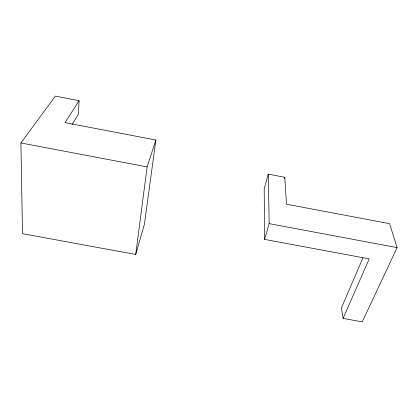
<?xml version="1.0" encoding="UTF-8"?>
<svg xmlns="http://www.w3.org/2000/svg" width="418" height="418" viewBox="0 0 418 418"><rect width="100%" height="100%" fill="white"/><g stroke="black" fill="none" stroke-linecap="round" stroke-linejoin="round"><path stroke-width="0.63" d="M79.075 100.696L65.02 122.626L155.883 140.03L144.424 224.121L135.714 254.468L22.52 233.683L20.9 142.961L55.375 96.119L79.075 100.696L78.453 114.114L72.021 124.59M135.714 254.468L147.12 166.897L155.883 140.03M268.251 174.128L264.202 188.863L264.552 239.383L369.24 258.878L343.094 318.396L362.26 321.881L397.1 247.608L389.586 223.667L286.497 204.193L284.773 177.279L268.251 174.128L269.171 223.64L264.552 239.383M284.407 178.502L284.773 177.279M362.96 257.843L341.396 307.941L343.094 318.396M269.171 223.64L397.1 247.608M20.9 142.961L147.12 166.897"/></g></svg>
